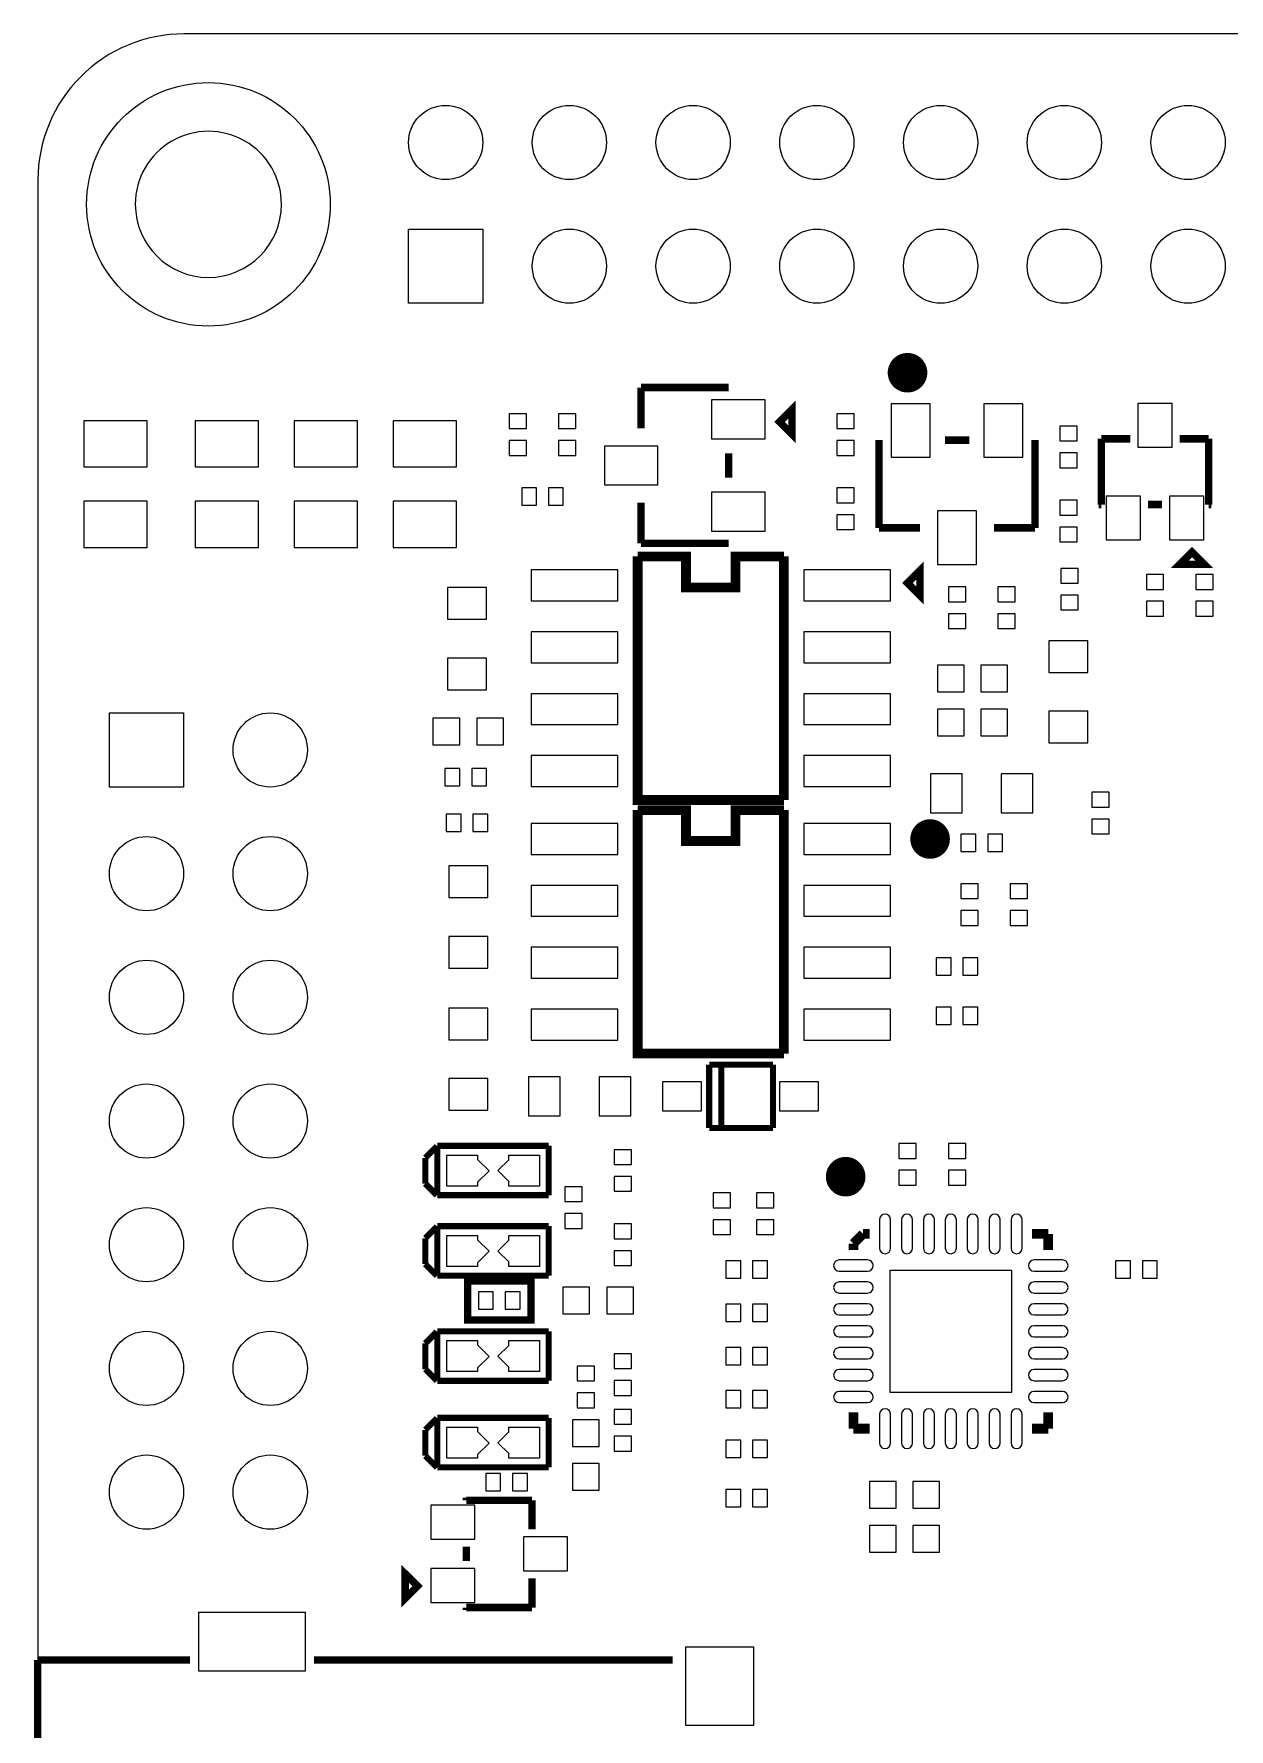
# Model space of a CAD drawing. Extents: x -55.5 to 36.2, y -46 to 22.2.
# Drawn here: x -49.94 to -25.4, y -12.61 to 22.2 of the extents above; entities that cross this region are included whole.
import ezdxf

# ---------------------------------------------------------------- set-up
doc = ezdxf.new("R2010")
doc.units = 0
for name, color, linetype in [('BG_OUTLINE', 2, 'CONTINUOUS'), ('BG_SILKSCREEN_BOTTOM', 1, 'CONTINUOUS'), ('PG_SILKSCREEN_BOTTOM', 3, 'CONTINUOUS'), ('PIN_BOTTOM', 4, 'CONTINUOUS')]:
    doc.layers.add(name, color=color, linetype=linetype)

msp = doc.modelspace()

# ---------------------------------------------------------------- linework, layer by layer
at = {"layer": 'BG_OUTLINE'}
for points in [[(32.145, -33.8022, 0.414213), (35.145, -30.8022), (35.145, 19.1978, 0.414213), (32.145, 22.1978), (-46.855, 22.1978, 0.414214), (-49.855, 19.1978), (-49.855, -30.8022, 0.414214), (-46.855, -33.8022)], [(-44.8551, 18.6978, 1), (-47.8549, 18.69781, 1)]]:
    msp.add_lwpolyline(points, format="xyb", close=True, dxfattribs=at)
at = {"layer": 'BG_SILKSCREEN_BOTTOM', "const_width": 0.1524}
for points in [[(-34.3759, 13.9768), (-34.3759, 14.4848), (-34.6299, 14.2308)], [(-26.416, 11.303), (-25.908, 11.303), (-26.162, 11.557)], [(-31.75, 10.668), (-31.75, 11.176), (-32.004, 10.922)], [(-42.3164, -9.4234), (-42.3164, -9.9314), (-42.0624, -9.6774)]]:
    msp.add_lwpolyline(points, close=True, dxfattribs=at)
at = {"layer": 'PG_SILKSCREEN_BOTTOM', "const_width": 0.4064}
for points in [[(-31.8008, 15.24, 1), (-32.20719, 15.24, 1)], [(-31.3376, 5.6642, 1), (-31.744, 5.6642, 1)], [(-33.0708, -1.27, 1), (-33.47723, -1.27004, 1)]]:
    msp.add_lwpolyline(points, format="xyb", close=True, dxfattribs=at)
at = {"layer": 'PG_SILKSCREEN_BOTTOM'}
for points, const_width in [([(-37.4759, 14.9349), (-35.672, 14.9349)], 0.1539), ([(-37.4759, 14.097), (-37.4759, 14.9349)], 0.1539), ([(-32.5879, 12.0541), (-32.5879, 13.858)], 0.1539), ([(-31.2379, 13.8539), (-30.7381, 13.8539)], 0.1539), ([(-29.3881, 12.0541), (-29.3881, 13.858)], 0.1539), ([(-28.0241, 12.5331), (-28.0241, 13.8829)], 0.1539), ([(-28.0241, 13.8829), (-27.4279, 13.8829)], 0.1539), ([(-25.8239, 13.8829), (-26.4201, 13.8829)], 0.1539), ([(-25.8239, 13.8829), (-25.8239, 12.5331)], 0.1539), ([(-35.6761, 13.5849), (-35.6761, 13.0851)], 0.1539), ([(-37.4759, 12.573), (-37.4759, 11.7351)], 0.1539), ([(-28.0241, 12.5331), (-28.0779, 12.5331)], 0.1539), ([(-27.0701, 12.5331), (-26.7779, 12.5331)], 0.1539), ([(-25.8239, 12.5331), (-25.7701, 12.5331)], 0.1539), ([(-31.75, 12.0541), (-32.5879, 12.0541)], 0.1539), ([(-30.226, 12.0541), (-29.3881, 12.0541)], 0.1539), ([(-34.5426, 11.4662), (-35.5346, 11.4662), (-35.5346, 10.8312), (-36.5506, 10.8312), (-36.5506, 11.4662), (-37.5426, 11.4662)], 0.2), ([(-37.5426, 11.4662), (-37.5426, 6.4662), (-34.5426, 6.4662)], 0.2), ([(-37.4759, 11.7351), (-35.672, 11.7351)], 0.1539), ([(-34.5426, 6.4662), (-34.5426, 11.4662)], 0.2), ([(-34.5426, 6.2592), (-35.5346, 6.2592), (-35.5346, 5.6242), (-36.5506, 5.6242), (-36.5506, 6.2592), (-37.5426, 6.2592)], 0.2), ([(-37.5426, 6.2592), (-37.5426, 1.2592), (-34.5426, 1.2592)], 0.2), ([(-34.5426, 1.2592), (-34.5426, 6.2592)], 0.2), ([(-36.0749, 1.031), (-36.0749, -0.269)], 0.127), ([(-34.765, 1.031), (-36.0749, 1.031)], 0.127), ([(-35.8264, -0.2189), (-35.8264, 0.9809)], 0.127), ([(-34.765, -0.269), (-34.765, 1.031)], 0.127), ([(-36.0749, -0.269), (-34.765, -0.269)], 0.127), ([(-41.6631, -0.6429), (-41.9029, -0.8829)], 0.127), ([(-41.656, -1.651), (-41.656, -0.635)], 0.127), ([(-41.656, -0.635), (-39.37, -0.635)], 0.127), ([(-39.37, -0.635), (-39.37, -1.651)], 0.127), ([(-41.9029, -0.8829), (-41.9029, -1.413)], 0.127), ([(-41.9029, -1.413), (-41.6631, -1.653)], 0.127), ([(-39.37, -1.651), (-41.656, -1.651)], 0.127), ([(-41.6631, -2.2939), (-41.9029, -2.5339)], 0.127), ([(-41.656, -3.302), (-41.656, -2.286)], 0.127), ([(-41.656, -2.286), (-39.37, -2.286)], 0.127), ([(-39.37, -2.286), (-39.37, -3.302)], 0.127), ([(-32.915, -2.445), (-33.115, -2.645)], 0.2), ([(-32.7825, -2.445), (-32.915, -2.445)], 0.2), ([(-29.115, -2.445), (-29.4475, -2.445)], 0.2), ([(-29.115, -2.7775), (-29.115, -2.445)], 0.2), ([(-41.9029, -2.5339), (-41.9029, -3.064)], 0.127), ([(-33.115, -2.645), (-33.115, -2.7775)], 0.2), ([(-41.9029, -3.064), (-41.6631, -3.304)], 0.127), ([(-39.37, -3.302), (-41.656, -3.302)], 0.127), ([(-41.6631, -4.4529), (-41.9029, -4.6929)], 0.127), ([(-41.656, -5.461), (-41.656, -4.445)], 0.127), ([(-41.656, -4.445), (-39.37, -4.445)], 0.127), ([(-39.37, -4.445), (-39.37, -5.461)], 0.127), ([(-41.9029, -4.6929), (-41.9029, -5.223)], 0.127), ([(-41.9029, -5.223), (-41.6631, -5.463)], 0.127), ([(-39.37, -5.461), (-41.656, -5.461)], 0.127), ([(-41.6631, -6.2309), (-41.9029, -6.4709)], 0.127), ([(-41.656, -7.239), (-41.656, -6.223)], 0.127), ([(-41.656, -6.223), (-39.37, -6.223)], 0.127), ([(-39.37, -6.223), (-39.37, -7.239)], 0.127), ([(-33.115, -6.1125), (-33.115, -6.445)], 0.2), ([(-29.115, -6.445), (-29.115, -6.1125)], 0.2), ([(-41.9029, -6.4709), (-41.9029, -7.001)], 0.127), ([(-33.115, -6.445), (-32.7825, -6.445)], 0.2), ([(-29.4475, -6.445), (-29.115, -6.445)], 0.2), ([(-41.9029, -7.001), (-41.6631, -7.241)], 0.127), ([(-39.37, -7.239), (-41.656, -7.239)], 0.127), ([(-41.0609, -7.9169), (-41.0609, -7.8631)], 0.1539), ([(-41.0609, -7.9169), (-39.7111, -7.9169)], 0.1539), ([(-39.7111, -7.9169), (-39.7111, -8.5131)], 0.1539), ([(-41.0609, -8.8709), (-41.0609, -9.1631)], 0.1539), ([(-39.7111, -10.1171), (-39.7111, -9.5209)], 0.1539), ([(-39.7111, -10.1171), (-41.0609, -10.1171)], 0.1539), ([(-41.0609, -10.1171), (-41.0609, -10.1709)], 0.1539), ([(-49.8602, -11.196), (-49.8602, -25.946)], 0.1524), ([(-46.7302, -11.196), (-49.8602, -11.196)], 0.1524), ([(-36.8246, -11.196), (-44.1902, -11.196)], 0.1524)]:
    msp.add_lwpolyline(points, dxfattribs=dict(at, const_width=const_width))
at = {"layer": 'PG_SILKSCREEN_BOTTOM', "const_width": 0.15}
msp.add_lwpolyline([(-41.036, -4.21), (-39.736, -4.21), (-39.736, -3.41), (-41.036, -3.41)], close=True, dxfattribs=at)
at = {"layer": 'PIN_BOTTOM'}
for points in [[(-42.247, 16.6658), (-42.247, 18.1898), (-40.723, 18.1898), (-40.723, 16.6658)], [(-34.92585, 14.68505), (-36.02595, 14.68505), (-36.02595, 13.88495), (-34.92585, 13.88495)], [(-40.1828, 14.3974), (-40.1828, 14.0926), (-39.8272, 14.0926), (-39.8272, 14.3974)], [(-39.1668, 14.3974), (-39.1668, 14.0926), (-38.8112, 14.0926), (-38.8112, 14.3974)], [(-33.4518, 14.3974), (-33.4518, 14.0926), (-33.0962, 14.0926), (-33.0962, 14.3974)], [(-32.33805, 14.60415), (-32.33805, 13.50405), (-31.53795, 13.50405), (-31.53795, 14.60415)], [(-30.43805, 14.60415), (-30.43805, 13.50405), (-29.63795, 13.50405), (-29.63795, 14.60415)], [(-26.574, 13.708), (-26.574, 14.6079), (-27.274, 14.6079), (-27.274, 13.708)], [(-48.91, 13.304), (-47.61, 13.304), (-47.61, 14.254), (-48.91, 14.254)], [(-46.624, 13.304), (-45.324, 13.304), (-45.324, 14.254), (-46.624, 14.254)], [(-43.292, 14.254), (-44.592, 14.254), (-44.592, 13.304), (-43.292, 13.304)], [(-41.26, 14.254), (-42.56, 14.254), (-42.56, 13.304), (-41.26, 13.304)], [(-28.8798, 14.1434), (-28.8798, 13.8386), (-28.5242, 13.8386), (-28.5242, 14.1434)], [(-40.1828, 13.8474), (-40.1828, 13.5426), (-39.8272, 13.5426), (-39.8272, 13.8474)], [(-39.1668, 13.8474), (-39.1668, 13.5426), (-38.8112, 13.5426), (-38.8112, 13.8474)], [(-37.12605, 13.73505), (-38.22615, 13.73505), (-38.22615, 12.93495), (-37.12605, 12.93495)], [(-33.4518, 13.8474), (-33.4518, 13.5426), (-33.0962, 13.5426), (-33.0962, 13.8474)], [(-28.8798, 13.5934), (-28.8798, 13.2886), (-28.5242, 13.2886), (-28.5242, 13.5934)], [(-48.91, 11.654), (-47.61, 11.654), (-47.61, 12.604), (-48.91, 12.604)], [(-46.624, 11.654), (-45.324, 11.654), (-45.324, 12.604), (-46.624, 12.604)], [(-43.292, 12.604), (-44.592, 12.604), (-44.592, 11.654), (-43.292, 11.654)], [(-41.26, 12.604), (-42.56, 12.604), (-42.56, 11.654), (-41.26, 11.654)], [(-39.6196, 12.8778), (-39.9244, 12.8778), (-39.9244, 12.5222), (-39.6196, 12.5222)], [(-39.0696, 12.8778), (-39.3744, 12.8778), (-39.3744, 12.5222), (-39.0696, 12.5222)], [(-34.92585, 12.78505), (-36.02595, 12.78505), (-36.02595, 11.98495), (-34.92585, 11.98495)], [(-33.4518, 12.8734), (-33.4518, 12.5686), (-33.0962, 12.5686), (-33.0962, 12.8734)], [(-28.5242, 12.3146), (-28.5242, 12.6194), (-28.8798, 12.6194), (-28.8798, 12.3146)], [(-27.224, 11.808), (-27.224, 12.7079), (-27.924, 12.7079), (-27.924, 11.808)], [(-25.924, 11.808), (-25.924, 12.7079), (-26.624, 12.7079), (-26.624, 11.808)], [(-33.4518, 12.3234), (-33.4518, 12.0186), (-33.0962, 12.0186), (-33.0962, 12.3234)], [(-31.38805, 12.40395), (-31.38805, 11.30385), (-30.58795, 11.30385), (-30.58795, 12.40395)], [(-28.5242, 11.7646), (-28.5242, 12.0694), (-28.8798, 12.0694), (-28.8798, 11.7646)], [(-39.7316, 10.5537), (-37.9536, 10.5537), (-37.9536, 11.1887), (-39.7316, 11.1887)], [(-34.1316, 10.5537), (-32.3536, 10.5537), (-32.3536, 11.1887), (-34.1316, 11.1887)], [(-28.4988, 10.9176), (-28.4988, 11.2224), (-28.8544, 11.2224), (-28.8544, 10.9176)], [(-41.44645, 10.1789), (-40.64635, 10.1789), (-40.64635, 10.8289), (-41.44645, 10.8289)], [(-30.8102, 10.5366), (-30.8102, 10.8414), (-31.1658, 10.8414), (-31.1658, 10.5366)], [(-30.1498, 10.8414), (-30.1498, 10.5366), (-29.7942, 10.5366), (-29.7942, 10.8414)], [(-27.1018, 11.0954), (-27.1018, 10.7906), (-26.7462, 10.7906), (-26.7462, 11.0954)], [(-26.0858, 11.0954), (-26.0858, 10.7906), (-25.7302, 10.7906), (-25.7302, 11.0954)], [(-28.4988, 10.3676), (-28.4988, 10.6724), (-28.8544, 10.6724), (-28.8544, 10.3676)], [(-27.1018, 10.5454), (-27.1018, 10.2406), (-26.7462, 10.2406), (-26.7462, 10.5454)], [(-26.0858, 10.5454), (-26.0858, 10.2406), (-25.7302, 10.2406), (-25.7302, 10.5454)], [(-30.8102, 9.9866), (-30.8102, 10.2914), (-31.1658, 10.2914), (-31.1658, 9.9866)], [(-30.1498, 10.2914), (-30.1498, 9.9866), (-29.7942, 9.9866), (-29.7942, 10.2914)], [(-39.7316, 9.2837), (-37.9536, 9.2837), (-37.9536, 9.9187), (-39.7316, 9.9187)], [(-34.1316, 9.2837), (-32.3536, 9.2837), (-32.3536, 9.9187), (-34.1316, 9.9187)], [(-29.10205, 9.0867), (-28.30195, 9.0867), (-28.30195, 9.7367), (-29.10205, 9.7367)], [(-41.44645, 8.7291), (-40.64635, 8.7291), (-40.64635, 9.3791), (-41.44645, 9.3791)], [(-31.3891, 8.6848), (-30.8405, 8.6848), (-30.8405, 9.2334), (-31.3891, 9.2334)], [(-30.5001, 8.6848), (-29.9515, 8.6848), (-29.9515, 9.2334), (-30.5001, 9.2334)], [(-39.7316, 8.0137), (-37.9536, 8.0137), (-37.9536, 8.6487), (-39.7316, 8.6487)], [(-34.1316, 8.0137), (-32.3536, 8.0137), (-32.3536, 8.6487), (-34.1316, 8.6487)], [(-48.387, 8.255), (-46.863, 8.255), (-46.863, 6.731), (-48.387, 6.731)], [(-41.7454, 8.1481), (-41.7454, 7.5995), (-41.1968, 7.5995), (-41.1968, 8.1481)], [(-40.8452, 8.1481), (-40.8452, 7.5995), (-40.2966, 7.5995), (-40.2966, 8.1481)], [(-31.3891, 7.7846), (-30.8405, 7.7846), (-30.8405, 8.3332), (-31.3891, 8.3332)], [(-30.5001, 7.7846), (-29.9515, 7.7846), (-29.9515, 8.3332), (-30.5001, 8.3332)], [(-29.10205, 7.6369), (-28.30195, 7.6369), (-28.30195, 8.2869), (-29.10205, 8.2869)], [(-39.7316, 6.7437), (-37.9536, 6.7437), (-37.9536, 7.3787), (-39.7316, 7.3787)], [(-34.1316, 6.7437), (-32.3536, 6.7437), (-32.3536, 7.3787), (-34.1316, 7.3787)], [(-41.4992, 6.7564), (-41.1944, 6.7564), (-41.1944, 7.112), (-41.4992, 7.112)], [(-40.9492, 6.7564), (-40.6444, 6.7564), (-40.6444, 7.112), (-40.9492, 7.112)], [(-30.8799, 6.2039), (-30.8799, 7.004), (-31.5299, 7.004), (-31.5299, 6.2039)], [(-29.4301, 6.2039), (-29.4301, 7.004), (-30.0801, 7.004), (-30.0801, 6.2039)], [(-27.8638, 6.3202), (-27.8638, 6.625), (-28.2194, 6.625), (-28.2194, 6.3202)], [(-41.4738, 5.8166), (-41.169, 5.8166), (-41.169, 6.1722), (-41.4738, 6.1722)], [(-40.9238, 5.8166), (-40.619, 5.8166), (-40.619, 6.1722), (-40.9238, 6.1722)], [(-39.7316, 5.3467), (-37.9536, 5.3467), (-37.9536, 5.9817), (-39.7316, 5.9817)], [(-34.1316, 5.3467), (-32.3536, 5.3467), (-32.3536, 5.9817), (-34.1316, 5.9817)], [(-27.8638, 5.7702), (-27.8638, 6.075), (-28.2194, 6.075), (-28.2194, 5.7702)], [(-30.9074, 5.4102), (-30.6026, 5.4102), (-30.6026, 5.7658), (-30.9074, 5.7658)], [(-30.3574, 5.4102), (-30.0526, 5.4102), (-30.0526, 5.7658), (-30.3574, 5.7658)], [(-41.42105, 4.4639), (-40.62095, 4.4639), (-40.62095, 5.1139), (-41.42105, 5.1139)], [(-39.7316, 4.0767), (-37.9536, 4.0767), (-37.9536, 4.7117), (-39.7316, 4.7117)], [(-34.1316, 4.0767), (-32.3536, 4.0767), (-32.3536, 4.7117), (-34.1316, 4.7117)], [(-30.9118, 4.7454), (-30.9118, 4.4406), (-30.5562, 4.4406), (-30.5562, 4.7454)], [(-29.5402, 4.4406), (-29.5402, 4.7454), (-29.8958, 4.7454), (-29.8958, 4.4406)], [(-30.9118, 4.1954), (-30.9118, 3.8906), (-30.5562, 3.8906), (-30.5562, 4.1954)], [(-29.5402, 3.8906), (-29.5402, 4.1954), (-29.8958, 4.1954), (-29.8958, 3.8906)], [(-41.42105, 3.0141), (-40.62095, 3.0141), (-40.62095, 3.6641), (-41.42105, 3.6641)], [(-39.7316, 2.8067), (-37.9536, 2.8067), (-37.9536, 3.4417), (-39.7316, 3.4417)], [(-34.1316, 2.8067), (-32.3536, 2.8067), (-32.3536, 3.4417), (-34.1316, 3.4417)], [(-31.1106, 3.2258), (-31.4154, 3.2258), (-31.4154, 2.8702), (-31.1106, 2.8702)], [(-30.5606, 3.2258), (-30.8654, 3.2258), (-30.8654, 2.8702), (-30.5606, 2.8702)], [(-41.42105, 1.5429), (-40.62095, 1.5429), (-40.62095, 2.1929), (-41.42105, 2.1929)], [(-39.7316, 1.5367), (-37.9536, 1.5367), (-37.9536, 2.1717), (-39.7316, 2.1717)], [(-34.1316, 1.5367), (-32.3536, 1.5367), (-32.3536, 2.1717), (-34.1316, 2.1717)], [(-31.4154, 1.8542), (-31.1106, 1.8542), (-31.1106, 2.2098), (-31.4154, 2.2098)], [(-30.8654, 1.8542), (-30.5606, 1.8542), (-30.5606, 2.2098), (-30.8654, 2.2098)], [(-41.42105, 0.0931), (-40.62095, 0.0931), (-40.62095, 0.7431), (-41.42105, 0.7431)], [(-39.1349, -0.0191), (-39.1349, 0.781), (-39.7849, 0.781), (-39.7849, -0.0191)], [(-37.6851, -0.0191), (-37.6851, 0.781), (-38.3351, 0.781), (-38.3351, -0.0191)], [(-36.2328, 0.0813), (-36.2328, 0.6807), (-37.0329, 0.6807), (-37.0329, 0.0813)], [(-33.833, 0.0813), (-33.833, 0.6807), (-34.6331, 0.6807), (-34.6331, 0.0813)], [(-31.8262, -0.8934), (-31.8262, -0.5886), (-32.1818, -0.5886), (-32.1818, -0.8934)], [(-31.1658, -0.5886), (-31.1658, -0.8934), (-30.8102, -0.8934), (-30.8102, -0.5886)], [(-41.4629, -1.4636), (-41.4629, -0.8261), (-40.8305, -0.8261), (-40.8305, -0.9099), (-40.8305, -0.915), (-40.5943, -1.1512), (-40.8305, -1.3849), (-40.8305, -1.3899), (-40.8305, -1.4636)], [(-40.1904, -1.463), (-40.1904, -1.3741), (-40.1904, -1.369), (-40.414, -1.1455), (-40.1904, -0.9245), (-40.1904, -0.894), (-40.1904, -0.8255), (-39.5554, -0.8255), (-39.5554, -1.463)], [(-38.0238, -0.7156), (-38.0238, -1.0204), (-37.6682, -1.0204), (-37.6682, -0.7156)], [(-38.0238, -1.2656), (-38.0238, -1.5704), (-37.6682, -1.5704), (-37.6682, -1.2656)], [(-31.8262, -1.4434), (-31.8262, -1.1386), (-32.1818, -1.1386), (-32.1818, -1.4434)], [(-31.1658, -1.1386), (-31.1658, -1.4434), (-30.8102, -1.4434), (-30.8102, -1.1386)], [(-39.0398, -1.4776), (-39.0398, -1.7824), (-38.6842, -1.7824), (-38.6842, -1.4776)], [(-35.9918, -1.6046), (-35.9918, -1.9094), (-35.6362, -1.9094), (-35.6362, -1.6046)], [(-34.7472, -1.9094), (-34.7472, -1.6046), (-35.1028, -1.6046), (-35.1028, -1.9094)], [(-39.0398, -2.0276), (-39.0398, -2.3324), (-38.6842, -2.3324), (-38.6842, -2.0276)], [(-38.0238, -2.2396), (-38.0238, -2.5444), (-37.6682, -2.5444), (-37.6682, -2.2396)], [(-35.9918, -2.1546), (-35.9918, -2.4594), (-35.6362, -2.4594), (-35.6362, -2.1546)], [(-34.7472, -2.4594), (-34.7472, -2.1546), (-35.1028, -2.1546), (-35.1028, -2.4594)], [(-41.4629, -3.1146), (-41.4629, -2.4771), (-40.8305, -2.4771), (-40.8305, -2.5609), (-40.8305, -2.566), (-40.5943, -2.8022), (-40.8305, -3.0359), (-40.8305, -3.0409), (-40.8305, -3.1146)], [(-40.1904, -3.114), (-40.1904, -3.0251), (-40.1904, -3.02), (-40.414, -2.7965), (-40.1904, -2.5755), (-40.1904, -2.545), (-40.1904, -2.4765), (-39.5554, -2.4765), (-39.5554, -3.114)], [(-38.0238, -2.7896), (-38.0238, -3.0944), (-37.6682, -3.0944), (-37.6682, -2.7896)], [(-35.4286, -2.9972), (-35.7334, -2.9972), (-35.7334, -3.3528), (-35.4286, -3.3528)], [(-34.8786, -2.9972), (-35.1834, -2.9972), (-35.1834, -3.3528), (-34.8786, -3.3528)], [(-27.7324, -3.3528), (-27.4276, -3.3528), (-27.4276, -2.9972), (-27.7324, -2.9972)], [(-27.1824, -3.3528), (-26.8776, -3.3528), (-26.8776, -2.9972), (-27.1824, -2.9972)], [(-29.865, -5.695), (-29.865, -3.195), (-32.365, -3.195), (-32.365, -5.695)], [(-40.5086, -3.6322), (-40.8134, -3.6322), (-40.8134, -3.9878), (-40.5086, -3.9878)], [(-39.9586, -3.6322), (-40.2634, -3.6322), (-40.2634, -3.9878), (-39.9586, -3.9878)], [(-39.0784, -3.5359), (-39.0784, -4.0845), (-38.5298, -4.0845), (-38.5298, -3.5359)], [(-38.1782, -3.5359), (-38.1782, -4.0845), (-37.6296, -4.0845), (-37.6296, -3.5359)], [(-35.7334, -4.2418), (-35.4286, -4.2418), (-35.4286, -3.8862), (-35.7334, -3.8862)], [(-35.1834, -4.2418), (-34.8786, -4.2418), (-34.8786, -3.8862), (-35.1834, -3.8862)], [(-41.4629, -5.2736), (-41.4629, -4.6361), (-40.8305, -4.6361), (-40.8305, -4.7199), (-40.8305, -4.725), (-40.5943, -4.9612), (-40.8305, -5.1949), (-40.8305, -5.1999), (-40.8305, -5.2736)], [(-40.1904, -5.273), (-40.1904, -5.1841), (-40.1904, -5.179), (-40.414, -4.9555), (-40.1904, -4.7345), (-40.1904, -4.704), (-40.1904, -4.6355), (-39.5554, -4.6355), (-39.5554, -5.273)], [(-35.7334, -5.1306), (-35.4286, -5.1306), (-35.4286, -4.775), (-35.7334, -4.775)], [(-35.1834, -5.1306), (-34.8786, -5.1306), (-34.8786, -4.775), (-35.1834, -4.775)], [(-38.7858, -5.1606), (-38.7858, -5.4654), (-38.4302, -5.4654), (-38.4302, -5.1606)], [(-38.0238, -4.9066), (-38.0238, -5.2114), (-37.6682, -5.2114), (-37.6682, -4.9066)], [(-38.0238, -5.4566), (-38.0238, -5.7614), (-37.6682, -5.7614), (-37.6682, -5.4566)], [(-38.7858, -5.7106), (-38.7858, -6.0154), (-38.4302, -6.0154), (-38.4302, -5.7106)], [(-35.7334, -6.0196), (-35.4286, -6.0196), (-35.4286, -5.664), (-35.7334, -5.664)], [(-35.1834, -6.0196), (-34.8786, -6.0196), (-34.8786, -5.664), (-35.1834, -5.664)], [(-38.8821, -6.8092), (-38.3335, -6.8092), (-38.3335, -6.2606), (-38.8821, -6.2606)], [(-38.0238, -6.0496), (-38.0238, -6.3544), (-37.6682, -6.3544), (-37.6682, -6.0496)], [(-41.4629, -7.0516), (-41.4629, -6.4141), (-40.8305, -6.4141), (-40.8305, -6.4979), (-40.8305, -6.503), (-40.5943, -6.7392), (-40.8305, -6.9729), (-40.8305, -6.9779), (-40.8305, -7.0516)], [(-40.1904, -7.051), (-40.1904, -6.9621), (-40.1904, -6.957), (-40.414, -6.7335), (-40.1904, -6.5125), (-40.1904, -6.482), (-40.1904, -6.4135), (-39.5554, -6.4135), (-39.5554, -7.051)], [(-38.0238, -6.5996), (-38.0238, -6.9044), (-37.6682, -6.9044), (-37.6682, -6.5996)], [(-35.7334, -7.0356), (-35.4286, -7.0356), (-35.4286, -6.68), (-35.7334, -6.68)], [(-35.1834, -7.0356), (-34.8786, -7.0356), (-34.8786, -6.68), (-35.1834, -6.68)], [(-38.8821, -7.7094), (-38.3335, -7.7094), (-38.3335, -7.1608), (-38.8821, -7.1608)], [(-40.3562, -7.366), (-40.661, -7.366), (-40.661, -7.7216), (-40.3562, -7.7216)], [(-39.8062, -7.366), (-40.111, -7.366), (-40.111, -7.7216), (-39.8062, -7.7216)], [(-32.2379, -7.5306), (-32.7865, -7.5306), (-32.7865, -8.0792), (-32.2379, -8.0792)], [(-31.3489, -7.5306), (-31.8975, -7.5306), (-31.8975, -8.0792), (-31.3489, -8.0792)], [(-35.7334, -8.0516), (-35.4286, -8.0516), (-35.4286, -7.696), (-35.7334, -7.696)], [(-35.1834, -8.0516), (-34.8786, -8.0516), (-34.8786, -7.696), (-35.1834, -7.696)], [(-41.78595, -8.717), (-40.88605, -8.717), (-40.88605, -8.017), (-41.78595, -8.017)], [(-39.88595, -9.367), (-38.98605, -9.367), (-38.98605, -8.667), (-39.88595, -8.667)], [(-32.2379, -8.4308), (-32.7865, -8.4308), (-32.7865, -8.9794), (-32.2379, -8.9794)], [(-31.3489, -8.4308), (-31.8975, -8.4308), (-31.8975, -8.9794), (-31.3489, -8.9794)], [(-41.78595, -10.017), (-40.88605, -10.017), (-40.88605, -9.317), (-41.78595, -9.317)], [(-46.5602, -11.421), (-44.3602, -11.421), (-44.3602, -10.221), (-46.5602, -10.221)], [(-35.1602, -12.531), (-35.1602, -10.931), (-36.5602, -10.931), (-36.5602, -12.531)]]:
    msp.add_lwpolyline(points, close=True, dxfattribs=at)
for points in [[(-32.3507, -2.7371), (-32.3507, -2.1529, 1), (-32.5793, -2.1529), (-32.5793, -2.7371, 1)], [(-31.9007, -2.7371), (-31.9007, -2.1529, 1), (-32.1293, -2.1529), (-32.1293, -2.7371, 1)], [(-31.4507, -2.7371), (-31.4507, -2.1529, 1), (-31.6793, -2.1529), (-31.6793, -2.7371, 1)], [(-31.0007, -2.7371), (-31.0007, -2.1529, 1), (-31.2293, -2.1529), (-31.2293, -2.7371, 1)], [(-30.5507, -2.7371), (-30.5507, -2.1529, 1), (-30.7793, -2.1529), (-30.7793, -2.7371, 1)], [(-30.1007, -2.7371), (-30.1007, -2.1529, 1), (-30.3293, -2.1529), (-30.3293, -2.7371, 1)], [(-29.6507, -2.7371), (-29.6507, -2.1529, 1), (-29.8793, -2.1529), (-29.8793, -2.7371, 1)], [(-33.4071, -3.2093), (-32.8229, -3.2093, 1), (-32.8229, -2.9807), (-33.4071, -2.9807, 1)], [(-29.4071, -3.2093), (-28.8229, -3.2093, 1), (-28.8229, -2.9807), (-29.4071, -2.9807, 1)], [(-33.4071, -3.6593), (-32.8229, -3.6593, 1), (-32.8229, -3.4307), (-33.4071, -3.4307, 1)], [(-29.4071, -3.6593), (-28.8229, -3.6593, 1), (-28.8229, -3.4307), (-29.4071, -3.4307, 1)], [(-33.4071, -4.1093), (-32.8229, -4.1093, 1), (-32.8229, -3.8807), (-33.4071, -3.8807, 1)], [(-29.4071, -4.1093), (-28.8229, -4.1093, 1), (-28.8229, -3.8807), (-29.4071, -3.8807, 1)], [(-33.4071, -4.5593), (-32.8229, -4.5593, 1), (-32.8229, -4.3307), (-33.4071, -4.3307, 1)], [(-29.4071, -4.5593), (-28.8229, -4.5593, 1), (-28.8229, -4.3307), (-29.4071, -4.3307, 1)], [(-33.4071, -5.0093), (-32.8229, -5.0093, 1), (-32.8229, -4.7807), (-33.4071, -4.7807, 1)], [(-29.4071, -5.0093), (-28.8229, -5.0093, 1), (-28.8229, -4.7807), (-29.4071, -4.7807, 1)], [(-33.4071, -5.4593), (-32.8229, -5.4593, 1), (-32.8229, -5.2307), (-33.4071, -5.2307, 1)], [(-29.4071, -5.4593), (-28.8229, -5.4593, 1), (-28.8229, -5.2307), (-29.4071, -5.2307, 1)], [(-33.4071, -5.9093), (-32.8229, -5.9093, 1), (-32.8229, -5.6807), (-33.4071, -5.6807, 1)], [(-29.4071, -5.9093), (-28.8229, -5.9093, 1), (-28.8229, -5.6807), (-29.4071, -5.6807, 1)], [(-32.3507, -6.7371), (-32.3507, -6.1529, 1), (-32.5793, -6.1529), (-32.5793, -6.7371, 1)], [(-31.9007, -6.7371), (-31.9007, -6.1529, 1), (-32.1293, -6.1529), (-32.1293, -6.7371, 1)], [(-31.4507, -6.7371), (-31.4507, -6.1529, 1), (-31.6793, -6.1529), (-31.6793, -6.7371, 1)], [(-31.0007, -6.7371), (-31.0007, -6.1529, 1), (-31.2293, -6.1529), (-31.2293, -6.7371, 1)], [(-30.5507, -6.7371), (-30.5507, -6.1529, 1), (-30.7793, -6.1529), (-30.7793, -6.7371, 1)], [(-30.1007, -6.7371), (-30.1007, -6.1529, 1), (-30.3293, -6.1529), (-30.3293, -6.7371, 1)], [(-29.6507, -6.7371), (-29.6507, -6.1529, 1), (-29.8793, -6.1529), (-29.8793, -6.7371, 1)]]:
    msp.add_lwpolyline(points, format="xyb", close=True, dxfattribs=at)
for centre, radius in [((-46.355, 18.6978), 2.5), ((-41.485, 19.9678), 0.762), ((-38.945, 19.9678), 0.762), ((-36.405, 19.9678), 0.762), ((-33.865, 19.9678), 0.762), ((-31.325, 19.9678), 0.762), ((-28.785, 19.9678), 0.762), ((-26.245, 19.9678), 0.762), ((-38.945, 17.4278), 0.762), ((-36.405, 17.4278), 0.762), ((-33.865, 17.4278), 0.762), ((-31.325, 17.4278), 0.762), ((-28.785, 17.4278), 0.762), ((-26.245, 17.4278), 0.762), ((-45.085, 7.493), 0.762), ((-47.625, 4.953), 0.762), ((-45.085, 4.953), 0.762), ((-47.625, 2.413), 0.762), ((-45.085, 2.413), 0.762), ((-47.625, -0.127), 0.762), ((-45.085, -0.127), 0.762), ((-47.625, -2.667), 0.762), ((-45.085, -2.667), 0.762), ((-47.625, -5.207), 0.762), ((-45.085, -5.207), 0.762), ((-47.625, -7.747), 0.762), ((-45.085, -7.747), 0.762)]:
    msp.add_circle(centre, radius, dxfattribs=at)

doc.saveas('drawing.dxf')
